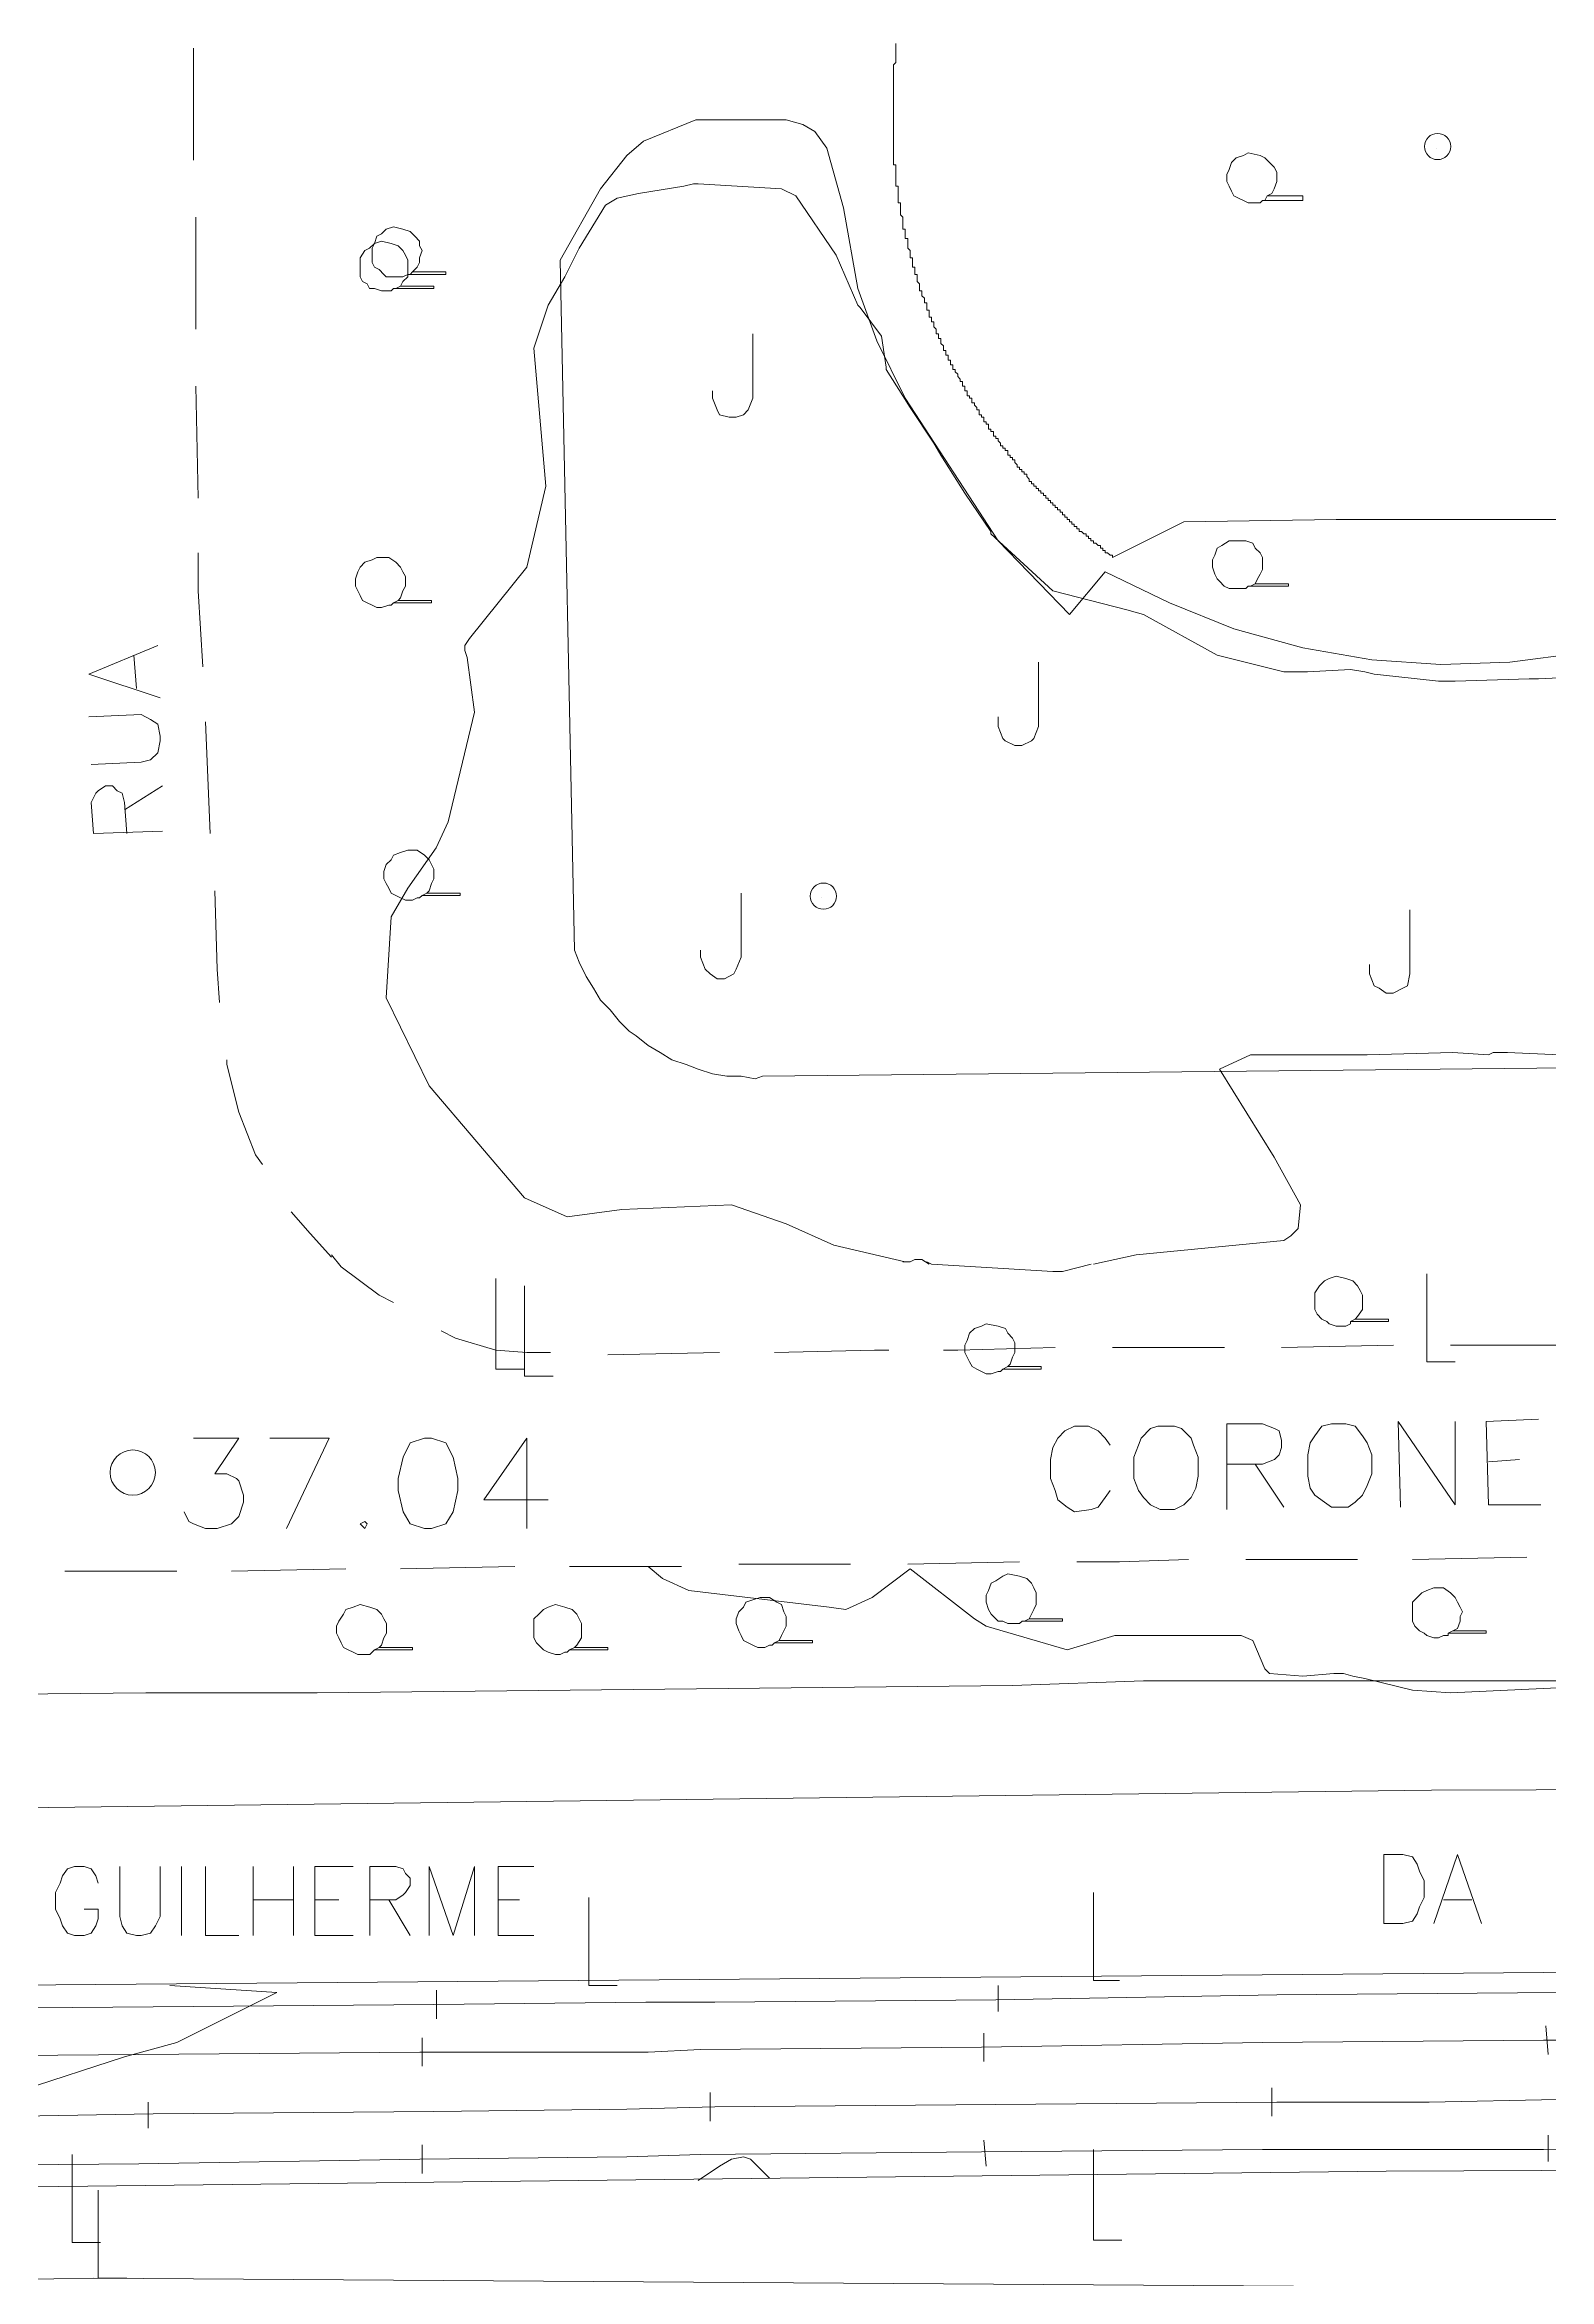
# Model space of a CAD drawing. Extents: x -2391 to 32076, y -11492 to 5852.
# Drawn here: x 4471.9 to 4525.4, y -1393.8 to -1314.3 of the extents above; entities that cross this region are included whole.
import ezdxf

# ---------------------------------------------------------------- set-up
doc = ezdxf.new("R2010")
doc.units = 0
doc.header["$LTSCALE"] = 7
doc.header["$PDSIZE"] = 0.02
doc.layers.get('0').update_dxf_attribs({"linetype": 'CONTINUOUS'})
doc.layers.get('DEFPOINTS').update_dxf_attribs({"linetype": 'CONTINUOUS'})
for name, color, linetype in [('ALVE-CT', 3, 'CONTINUOUS'), ('PDF2_A124 - MURO', 7, 'CONTINUOUS'), ('PDF2_A142 - PLATAFORMA_BALANCA', 7, 'CONTINUOUS'), ('PDF2_C301 - MEIO_FIO_2D', 7, 'CONTINUOUS'), ('PDF2_C307 - TXT_NOME_LOGRADOURO', 7, 'CONTINUOUS'), ('PDF2_D402 - FERROVIA_2D', 7, 'CONTINUOUS'), ('PDF2_D404 - ESTACAO_FERROVIARIA', 7, 'CONTINUOUS'), ('PDF2_F602 - ARVORE_ISOLADA', 7, 'CONTINUOUS'), ('PDF2_I903 - POSTE', 7, 'CONTINUOUS'), ('PDF2_N1402 - CURVA_INTERMEDIARIA', 7, 'CONTINUOUS'), ('PDF2_N1403 - COTA_DE_APARELHO', 7, 'CONTINUOUS'), ('PDF_A133 - CANTEIRO_JARDIM_ESTUFA', 7, 'CONTINUOUS'), ('PDF_A139 - ESPACO_FISICO_ALTERADO', 7, 'CONTINUOUS'), ('PDF_C301 - MEIO_FIO_2D', 7, 'CONTINUOUS'), ('PDF_C307 - TXT_NOME_LOGRADOURO', 7, 'CONTINUOUS'), ('PDF_F602 - ARVORE_ISOLADA', 7, 'CONTINUOUS'), ('PDF_I902 - LUMINARIA', 7, 'CONTINUOUS'), ('PDF_N1402 - CURVA_INTERMEDIARIA', 7, 'CONTINUOUS')]:
    doc.layers.add(name, color=color, linetype=linetype)
doc.styles.add('ARIAL', font='arial.ttf')
doc.dimstyles.new('COTA50_limpa', dxfattribs={"dimscale": 0.5, "dimtxt": 0.4, "dimasz": 0.02, "dimexe": 0.2, "dimexo": 0.1, "dimgap": 0.02, "dimtad": 0, "dimzin": 4, "dimdsep": 46, "dimtxsty": 'ARIAL', "dimblk": 'NONE', "dimcen": 0.1, "dimdle": 0.2, "dimse1": 1, "dimse2": 1, "dimsd1": 1, "dimsd2": 1, "dimclrd": 1, "dimclre": 1, "dimclrt": 2, "dimadec": 0, "dimazin": 0, "dimtfac": 1, "dimtmove": 2, "dimatfit": 3, "dimldrblk": 'NONE', "dimfxl": 0.2, "dimtolj": 1, "dimtzin": 4, "dimarcsym": 0})

# ---------------------------------------------------------------- blocks, each defined once
blk = doc.blocks.new('*D24')
at = {"layer": 'DEFPOINTS', "color": 0, "transparency": 16777216}
for p in [(4484.843, -1184.242), (4480.514, -1357.464), (4482.133, -1357.464)]:
    blk.add_point(p, dxfattribs=at)
at = {"layer": 'ALVE-CT', "color": 2, "transparency": 16777216, "insert": (4480.514, -1270.853), "char_height": 0.2, "attachment_point": 5, "rotation": 90, "style": 'ARIAL'}
blk.add_mtext('\\A1;173.22', dxfattribs=at)
blk = doc.blocks.new('_NONE')
at = {"color": 0, "linetype": 'ByBlock'}
blk.add_circle((0, 0), 0.25, dxfattribs=at)

msp = doc.modelspace()

# ---------------------------------------------------------------- linework, layer by layer
at = {"layer": 'ALVE-CT'}
msp.add_circle((4550.796, -1271.53), 500, dxfattribs=at)
at = {"layer": 'PDF2_A124 - MURO', "lineweight": 9}
msp.add_lwpolyline([(4598.211, -1371.942), (4583.563, -1372.026), (4544.787, -1372.534), (4511.006, -1372.534), (4506.349, -1372.704), (4481.627, -1372.958), (4475.531, -1372.958), (4434.807, -1373.381), (4382.484, -1373.804), (4371.224, -1373.974)], dxfattribs=at)
at = {"layer": 'PDF2_A142 - PLATAFORMA_BALANCA', "lineweight": 9}
for points in [[(4548.258, -1376.344), (4547.327, -1376.344), (4521.25, -1376.429), (4446.491, -1377.36), (4409.746, -1377.529), (4409.831, -1383.71), (4413.387, -1384.049), (4459.445, -1383.456), (4540.977, -1382.779), (4582.04, -1382.186), (4629.367, -1381.847), (4634.532, -1381.763), (4634.701, -1375.498), (4633.177, -1375.413), (4628.69, -1375.498), (4608.116, -1375.751)], [(4593.554, -1392.854), (4585.426, -1393.192), (4523.451, -1394.124), (4473.668, -1393.785), (4418.636, -1394.716), (4409.831, -1394.801), (4409.831, -1391.245), (4519.641, -1389.975), (4561.043, -1389.806), (4591.607, -1389.467), (4628.944, -1388.959), (4629.537, -1388.959), (4634.701, -1389.044), (4634.616, -1395.055), (4629.621, -1395.14), (4622.679, -1395.309), (4622.509, -1393.362)]]:
    msp.add_lwpolyline(points, dxfattribs=at)
at = {"layer": 'PDF2_C301 - MEIO_FIO_2D', "lineweight": 9}
for points in [[(4482.135, -1357.379), (4482.474, -1357.803), (4483.828, -1358.819), (4484.336, -1359.073)], [(4486.029, -1360.088), (4486.537, -1360.342), (4487.977, -1360.766), (4489.077, -1360.85), (4489.924, -1360.85)], [(4491.956, -1360.935), (4495.935, -1360.85)], [(4497.883, -1360.85), (4501.438, -1360.766), (4501.946, -1360.766)], [(4503.894, -1360.766), (4504.402, -1360.766), (4507.873, -1360.681)], [(4509.905, -1360.681), (4510.074, -1360.681), (4513.884, -1360.681)], [(4515.916, -1360.681), (4519.895, -1360.596)], [(4521.927, -1360.596), (4525.907, -1360.596)], [(4520.573, -1368.216), (4524.637, -1368.132)], [(4472.652, -1368.64), (4476.632, -1368.64)], [(4478.579, -1368.64), (4482.643, -1368.555)], [(4484.59, -1368.555), (4488.654, -1368.47)], [(4490.601, -1368.47), (4494.581, -1368.47)], [(4496.613, -1368.386), (4500.592, -1368.386)], [(4502.624, -1368.386), (4506.603, -1368.301)], [(4508.635, -1368.301), (4510.159, -1368.301), (4512.614, -1368.216)], [(4514.646, -1368.216), (4518.625, -1368.216)]]:
    msp.add_lwpolyline(points, dxfattribs=at)
at = {"layer": 'PDF2_C307 - TXT_NOME_LOGRADOURO', "lineweight": 9}
for points in [[(4513.969, -1366.438), (4513.969, -1363.39), (4515.239, -1363.39), (4515.662, -1363.56), (4515.832, -1363.644), (4515.916, -1363.983), (4515.916, -1364.237), (4515.832, -1364.491), (4515.662, -1364.66), (4515.239, -1364.83), (4513.969, -1364.83)], [(4520.149, -1366.354), (4520.065, -1363.306), (4522.097, -1366.269), (4522.097, -1363.306)], [(4525.145, -1366.269), (4523.282, -1366.269), (4523.197, -1363.306), (4525.06, -1363.221)], [(4509.82, -1364.152), (4509.651, -1363.898), (4509.397, -1363.644), (4509.058, -1363.475), (4508.55, -1363.475), (4508.212, -1363.644), (4507.958, -1363.898), (4507.788, -1364.237), (4507.704, -1364.66), (4507.704, -1365.338), (4507.873, -1365.761), (4507.958, -1366.1), (4508.296, -1366.354), (4508.55, -1366.523), (4509.143, -1366.438), (4509.397, -1366.354), (4509.651, -1366.015), (4509.82, -1365.761)], [(4514.985, -1364.83), (4516.001, -1366.354)], [(4523.282, -1364.745), (4524.383, -1364.66)]]:
    msp.add_lwpolyline(points, dxfattribs=at)
for points in [[(4517.694, -1363.39), (4517.356, -1363.475), (4517.102, -1363.814), (4516.932, -1364.068), (4516.848, -1364.491), (4516.848, -1365.253), (4516.932, -1365.676), (4517.102, -1365.93), (4517.44, -1366.184), (4517.694, -1366.354), (4518.287, -1366.354), (4518.541, -1366.184), (4518.795, -1365.93), (4518.964, -1365.592), (4519.133, -1365.168), (4519.133, -1364.491), (4518.964, -1364.068), (4518.795, -1363.814), (4518.541, -1363.475), (4518.202, -1363.39)], [(4511.514, -1363.475), (4511.26, -1363.56), (4510.921, -1363.898), (4510.836, -1364.152), (4510.667, -1364.576), (4510.667, -1365.338), (4510.836, -1365.761), (4511.006, -1366.015), (4511.26, -1366.269), (4511.598, -1366.438), (4512.106, -1366.438), (4512.445, -1366.269), (4512.699, -1366.015), (4512.868, -1365.676), (4512.953, -1365.253), (4512.953, -1364.576), (4512.784, -1364.152), (4512.699, -1363.898), (4512.36, -1363.56), (4512.106, -1363.475)]]:
    msp.add_lwpolyline(points, close=True, dxfattribs=at)
at = {"layer": 'PDF2_D402 - FERROVIA_2D', "lineweight": 9}
for points in [[(4525.737, -1383.625), (4515.747, -1383.71), (4505.756, -1383.879), (4495.766, -1383.964), (4493.311, -1383.964), (4485.775, -1384.049), (4475.785, -1384.133), (4465.71, -1384.218), (4455.719, -1384.303), (4445.729, -1384.387), (4435.738, -1384.472), (4431.844, -1384.472), (4425.748, -1384.557), (4415.758, -1384.641), (4405.767, -1384.811), (4395.777, -1384.895), (4385.786, -1385.065), (4371.054, -1385.234)], [(4485.86, -1383.541), (4485.86, -1384.557)], [(4505.841, -1383.371), (4505.841, -1384.303)], [(4525.314, -1384.811), (4525.399, -1385.827)], [(4371.054, -1386.927), (4385.278, -1386.758), (4395.269, -1386.589), (4405.259, -1386.504), (4415.25, -1386.419), (4425.24, -1386.25), (4431.844, -1386.165), (4435.23, -1386.165), (4445.221, -1386.081), (4455.211, -1385.996), (4465.202, -1385.911), (4475.277, -1385.827), (4485.267, -1385.742), (4493.395, -1385.742), (4495.258, -1385.657), (4505.248, -1385.573), (4515.239, -1385.403), (4525.229, -1385.319), (4526.161, -1385.319)], [(4485.352, -1385.234), (4485.352, -1386.25)], [(4505.333, -1385.065), (4505.333, -1386.081)], [(4495.597, -1388.197), (4495.597, -1387.181)], [(4515.578, -1388.028), (4515.578, -1387.012)], [(4525.737, -1387.435), (4521.165, -1387.52), (4515.747, -1387.52), (4505.756, -1387.605), (4495.766, -1387.689), (4492.633, -1387.774), (4485.775, -1387.859), (4475.785, -1387.943), (4465.71, -1388.113), (4460.291, -1388.197), (4455.719, -1388.197), (4445.729, -1388.367), (4435.738, -1388.451), (4432.945, -1388.451), (4425.748, -1388.536), (4415.758, -1388.621), (4405.767, -1388.79), (4395.777, -1388.875), (4385.786, -1388.959), (4371.054, -1389.129)], [(4475.616, -1388.451), (4475.616, -1387.52)], [(4525.399, -1388.705), (4525.399, -1389.637)], [(4371.054, -1390.822), (4385.278, -1390.653), (4395.269, -1390.568), (4405.259, -1390.483), (4415.25, -1390.314), (4425.24, -1390.229), (4432.945, -1390.145), (4435.23, -1390.145), (4445.306, -1390.06), (4455.296, -1389.975), (4460.291, -1389.891), (4465.287, -1389.806), (4475.277, -1389.721), (4485.267, -1389.552), (4492.633, -1389.467), (4495.258, -1389.383), (4505.248, -1389.298), (4515.239, -1389.213), (4521.165, -1389.213), (4525.229, -1389.213), (4535.22, -1389.129)], [(4485.352, -1389.044), (4485.352, -1390.06)], [(4505.333, -1388.875), (4505.418, -1389.806)]]:
    msp.add_lwpolyline(points, dxfattribs=at)
at = {"layer": 'PDF2_D404 - ESTACAO_FERROVIARIA', "lineweight": 9}
for points in [[(4473.838, -1379.731), (4473.753, -1379.477), (4473.584, -1379.223), (4473.33, -1379.138), (4472.991, -1379.138), (4472.737, -1379.223), (4472.568, -1379.477), (4472.483, -1379.731), (4472.314, -1380.069), (4472.314, -1380.662), (4472.483, -1381.001), (4472.568, -1381.255), (4472.737, -1381.509), (4472.991, -1381.593), (4473.33, -1381.593), (4473.584, -1381.509), (4473.753, -1381.255), (4473.838, -1381.001), (4473.838, -1380.662), (4473.33, -1380.662)], [(4474.6, -1379.138), (4474.6, -1380.916), (4474.684, -1381.255), (4474.854, -1381.509), (4475.192, -1381.593), (4475.362, -1381.593), (4475.7, -1381.509), (4475.87, -1381.255), (4476.039, -1380.916), (4476.039, -1379.138)], [(4476.801, -1379.138), (4476.801, -1381.593)], [(4477.648, -1379.138), (4477.648, -1381.593), (4478.833, -1381.593)], [(4479.341, -1379.138), (4479.341, -1381.593)], [(4480.78, -1379.138), (4480.78, -1381.593)], [(4482.897, -1381.593), (4481.542, -1381.593), (4481.542, -1379.138), (4482.897, -1379.138)], [(4483.49, -1381.593), (4483.49, -1379.138), (4484.421, -1379.138), (4484.675, -1379.223), (4484.759, -1379.392), (4484.929, -1379.561), (4484.929, -1379.815), (4484.759, -1380.069), (4484.675, -1380.154), (4484.421, -1380.323), (4483.49, -1380.323)], [(4485.606, -1381.593), (4485.606, -1379.138), (4486.453, -1381.593), (4487.215, -1379.138), (4487.215, -1381.593)], [(4489.331, -1381.593), (4488.061, -1381.593), (4488.061, -1379.138), (4489.331, -1379.138)], [(4521.335, -1381.17), (4522.181, -1378.715), (4523.028, -1381.17)], [(4479.341, -1380.323), (4480.78, -1380.323)], [(4481.542, -1380.323), (4482.389, -1380.323)], [(4484.167, -1380.323), (4484.929, -1381.593)], [(4488.061, -1380.323), (4488.823, -1380.323)], [(4521.673, -1380.323), (4522.689, -1380.323)]]:
    msp.add_lwpolyline(points, dxfattribs=at)
msp.add_lwpolyline([(4519.557, -1381.17), (4519.557, -1378.715), (4520.234, -1378.715), (4520.573, -1378.799), (4520.742, -1379.053), (4520.827, -1379.307), (4520.996, -1379.646), (4520.996, -1380.239), (4520.827, -1380.577), (4520.742, -1380.831), (4520.573, -1381.085), (4520.234, -1381.17)], close=True, dxfattribs=at)
at = {"layer": 'PDF2_F602 - ARVORE_ISOLADA', "lineweight": 9}
for points in [[(4518.541, -1359.665), (4518.371, -1359.75), (4518.371, -1359.834), (4518.202, -1359.919), (4518.033, -1359.919), (4517.863, -1359.919), (4517.609, -1359.834), (4517.525, -1359.75), (4517.356, -1359.665), (4517.186, -1359.496), (4517.102, -1359.326), (4517.102, -1359.157), (4517.102, -1358.903), (4517.102, -1358.734), (4517.271, -1358.48), (4517.44, -1358.311), (4517.609, -1358.226), (4517.863, -1358.141), (4518.202, -1358.226), (4518.456, -1358.311), (4518.625, -1358.48), (4518.71, -1358.649), (4518.795, -1358.819), (4518.795, -1358.988), (4518.795, -1359.157), (4518.795, -1359.326), (4518.625, -1359.58), (4518.541, -1359.665), (4518.371, -1359.75), (4519.726, -1359.75), (4519.726, -1359.665)], [(4506.18, -1361.358), (4506.01, -1361.443), (4505.926, -1361.528), (4505.841, -1361.528), (4505.587, -1361.612), (4505.418, -1361.612), (4505.248, -1361.528), (4505.079, -1361.443), (4504.91, -1361.358), (4504.825, -1361.189), (4504.74, -1361.02), (4504.656, -1360.85), (4504.656, -1360.596), (4504.74, -1360.427), (4504.825, -1360.173), (4504.994, -1360.004), (4505.248, -1359.919), (4505.418, -1359.834), (4505.841, -1359.919), (4506.095, -1360.004), (4506.18, -1360.173), (4506.349, -1360.342), (4506.434, -1360.512), (4506.434, -1360.681), (4506.434, -1360.85), (4506.349, -1361.02), (4506.264, -1361.274), (4506.18, -1361.358), (4506.01, -1361.443), (4507.365, -1361.443), (4507.365, -1361.358)], [(4506.942, -1370.333), (4506.772, -1370.418), (4506.688, -1370.418), (4506.603, -1370.502), (4506.349, -1370.502), (4506.18, -1370.502), (4506.01, -1370.418), (4505.841, -1370.418), (4505.672, -1370.248), (4505.587, -1370.164), (4505.502, -1369.994), (4505.418, -1369.74), (4505.418, -1369.486), (4505.502, -1369.317), (4505.587, -1369.063), (4505.756, -1368.978), (4506.01, -1368.809), (4506.18, -1368.724), (4506.603, -1368.809), (4506.857, -1368.894), (4507.026, -1369.063), (4507.111, -1369.232), (4507.196, -1369.402), (4507.196, -1369.571), (4507.196, -1369.825), (4507.111, -1369.994), (4507.026, -1370.164), (4506.942, -1370.333), (4506.772, -1370.418), (4508.127, -1370.418), (4508.127, -1370.333)], [(4498.052, -1371.095), (4497.883, -1371.18), (4497.798, -1371.264), (4497.713, -1371.264), (4497.544, -1371.349), (4497.29, -1371.349), (4497.121, -1371.264), (4496.951, -1371.18), (4496.782, -1371.095), (4496.697, -1370.926), (4496.613, -1370.756), (4496.528, -1370.502), (4496.528, -1370.333), (4496.613, -1370.079), (4496.782, -1369.91), (4496.867, -1369.74), (4497.121, -1369.656), (4497.375, -1369.571), (4497.713, -1369.571), (4497.967, -1369.74), (4498.137, -1369.825), (4498.221, -1370.079), (4498.306, -1370.248), (4498.306, -1370.418), (4498.306, -1370.587), (4498.221, -1370.756), (4498.137, -1370.926), (4498.052, -1371.095), (4497.883, -1371.18), (4499.237, -1371.18), (4499.237, -1371.095)], [(4522.012, -1370.756), (4521.843, -1370.841), (4521.843, -1370.926), (4521.673, -1370.926), (4521.504, -1371.01), (4521.335, -1371.01), (4521.081, -1370.926), (4520.996, -1370.841), (4520.827, -1370.756), (4520.657, -1370.587), (4520.573, -1370.418), (4520.573, -1370.248), (4520.573, -1369.994), (4520.573, -1369.74), (4520.742, -1369.571), (4520.911, -1369.402), (4521.081, -1369.317), (4521.335, -1369.232), (4521.673, -1369.232), (4521.927, -1369.402), (4522.097, -1369.571), (4522.181, -1369.74), (4522.266, -1369.91), (4522.351, -1370.079), (4522.266, -1370.248), (4522.266, -1370.418), (4522.181, -1370.672), (4522.012, -1370.756), (4521.843, -1370.841), (4523.197, -1370.841), (4523.197, -1370.756)], [(4483.828, -1371.349), (4483.659, -1371.434), (4483.574, -1371.518), (4483.49, -1371.603), (4483.32, -1371.603), (4483.066, -1371.603), (4482.897, -1371.518), (4482.728, -1371.434), (4482.558, -1371.349), (4482.474, -1371.18), (4482.389, -1371.01), (4482.304, -1370.841), (4482.304, -1370.587), (4482.389, -1370.418), (4482.558, -1370.164), (4482.643, -1369.994), (4482.897, -1369.91), (4483.151, -1369.825), (4483.49, -1369.91), (4483.744, -1369.994), (4483.913, -1370.164), (4483.998, -1370.333), (4484.082, -1370.502), (4484.082, -1370.672), (4484.082, -1370.841), (4483.998, -1371.01), (4483.913, -1371.264), (4483.828, -1371.349), (4483.659, -1371.434), (4485.013, -1371.434), (4485.013, -1371.349)], [(4490.771, -1371.349), (4490.601, -1371.434), (4490.517, -1371.518), (4490.432, -1371.518), (4490.263, -1371.603), (4490.093, -1371.603), (4489.839, -1371.518), (4489.67, -1371.434), (4489.585, -1371.349), (4489.416, -1371.18), (4489.331, -1371.01), (4489.331, -1370.841), (4489.331, -1370.587), (4489.331, -1370.333), (4489.501, -1370.164), (4489.67, -1369.994), (4489.839, -1369.91), (4490.093, -1369.825), (4490.432, -1369.91), (4490.686, -1369.994), (4490.855, -1370.164), (4490.94, -1370.333), (4491.025, -1370.502), (4491.025, -1370.672), (4491.025, -1370.841), (4491.025, -1371.01), (4490.855, -1371.264), (4490.771, -1371.349), (4490.601, -1371.434), (4491.956, -1371.434), (4491.956, -1371.349)]]:
    msp.add_lwpolyline(points, close=True, dxfattribs=at)
at = {"layer": 'PDF2_I903 - POSTE', "lineweight": 9}
for points in [[(4488.993, -1361.443), (4487.977, -1361.443), (4487.977, -1358.226)], [(4490.009, -1361.697), (4488.993, -1361.697), (4488.993, -1358.48)], [(4522.097, -1361.189), (4521.081, -1361.189), (4521.081, -1358.057)], [(4510.159, -1383.202), (4509.228, -1383.202), (4509.228, -1380.069)], [(4492.295, -1383.371), (4491.279, -1383.371), (4491.279, -1380.239)], [(4473.922, -1392.515), (4472.906, -1392.515), (4472.906, -1389.383)], [(4510.244, -1392.43), (4509.228, -1392.43), (4509.228, -1389.213)], [(4474.854, -1393.785), (4473.838, -1393.785), (4473.838, -1390.653)]]:
    msp.add_lwpolyline(points, dxfattribs=at)
at = {"layer": 'PDF2_N1402 - CURVA_INTERMEDIARIA', "lineweight": 9}
for points in [[(4502.454, -1357.633), (4502.624, -1357.633), (4502.708, -1357.633)], [(4503.301, -1357.633), (4503.47, -1357.718), (4507.788, -1357.972), (4508.127, -1357.972), (4509.143, -1357.718)], [(4493.395, -1368.47), (4493.903, -1368.894), (4494.835, -1369.317), (4499.83, -1369.91), (4500.423, -1369.994), (4501.354, -1369.571), (4502.708, -1368.555), (4504.994, -1370.333), (4505.418, -1370.587), (4508.296, -1371.434), (4509.99, -1370.926), (4510.159, -1370.926), (4513.884, -1370.926), (4514.477, -1370.926), (4514.9, -1371.095), (4515.324, -1372.111), (4515.493, -1372.28), (4516.678, -1372.365), (4517.779, -1372.28), (4518.117, -1372.28), (4518.456, -1372.365), (4518.879, -1372.45), (4520.573, -1372.873), (4521.927, -1372.958), (4525.737, -1372.788)], [(4466.811, -1390.653), (4466.218, -1390.483), (4467.827, -1388.875), (4470.028, -1387.605), (4471.128, -1387.097), (4474.769, -1385.911), (4476.632, -1385.403), (4480.188, -1383.625), (4476.378, -1383.371)], [(4497.713, -1390.229), (4497.036, -1389.552), (4496.782, -1389.467), (4496.359, -1389.552), (4495.935, -1389.806), (4495.173, -1390.314)]]:
    msp.add_lwpolyline(points, dxfattribs=at)
at = {"layer": 'PDF2_N1403 - COTA_DE_APARELHO', "lineweight": 9}
for points in [[(4477.224, -1363.898), (4478.833, -1363.898), (4477.986, -1365.168), (4478.41, -1365.168), (4478.748, -1365.338), (4478.833, -1365.422), (4479.002, -1365.93), (4479.002, -1366.184), (4478.833, -1366.692), (4478.579, -1366.946), (4478.071, -1367.116), (4477.648, -1367.116), (4477.224, -1366.946), (4477.055, -1366.862), (4476.886, -1366.523)], [(4480.526, -1367.116), (4482.05, -1363.898), (4479.934, -1363.898)], [(4489.077, -1367.116), (4489.077, -1363.898), (4487.553, -1366.1), (4489.839, -1366.1)]]:
    msp.add_lwpolyline(points, dxfattribs=at)
for points in [[(4485.437, -1363.898), (4484.929, -1364.068), (4484.675, -1364.576), (4484.506, -1365.338), (4484.506, -1365.761), (4484.675, -1366.523), (4484.929, -1366.946), (4485.437, -1367.116), (4485.691, -1367.116), (4486.199, -1366.946), (4486.453, -1366.523), (4486.622, -1365.761), (4486.622, -1365.338), (4486.453, -1364.576), (4486.199, -1364.068), (4485.691, -1363.898)], [(4483.32, -1366.862), (4483.151, -1366.946), (4483.32, -1367.116), (4483.405, -1366.946)]]:
    msp.add_lwpolyline(points, close=True, dxfattribs=at)
msp.add_circle((4475.065, -1365.126), 0.804, dxfattribs=at)
at = {"layer": 'PDF_A133 - CANTEIRO_JARDIM_ESTUFA', "lineweight": 9}
for points in [[(4594.99, -1350.013), (4497.457, -1351.029), (4497.203, -1351.114), (4496.695, -1351.029), (4496.187, -1351.029), (4495.68, -1350.945), (4495.172, -1350.775), (4494.748, -1350.606), (4494.24, -1350.437), (4493.817, -1350.183), (4493.394, -1349.929), (4492.97, -1349.59), (4492.716, -1349.421), (4492.378, -1349.082), (4492.039, -1348.659), (4491.7, -1348.32), (4491.446, -1347.897), (4491.192, -1347.474), (4490.938, -1346.966), (4490.769, -1346.542), (4490.261, -1321.99), (4491.7, -1319.45), (4492.632, -1318.265), (4493.224, -1317.757), (4495.087, -1316.995), (4497.203, -1316.995), (4498.304, -1316.995), (4498.897, -1317.164), (4499.32, -1317.418), (4499.743, -1318.011), (4500.336, -1320.127), (4500.844, -1323.006), (4501.521, -1324.868), (4502.537, -1326.9), (4505.839, -1331.98), (4508.379, -1334.605), (4509.649, -1333.081), (4511.935, -1334.181), (4514.221, -1335.113), (4516.676, -1335.79), (4519.131, -1336.213), (4521.587, -1336.383), (4524.042, -1336.298), (4526.582, -1335.959)], [(4497.119, -1324.614), (4497.119, -1326.9), (4496.949, -1327.324), (4496.78, -1327.493), (4496.526, -1327.578), (4496.272, -1327.578), (4495.934, -1327.493), (4495.849, -1327.324), (4495.68, -1326.9), (4495.68, -1326.646)], [(4507.278, -1336.298), (4507.278, -1338.584), (4507.109, -1339.007), (4507.024, -1339.092), (4506.686, -1339.261), (4506.432, -1339.261), (4506.093, -1339.092), (4506.008, -1339.007), (4505.839, -1338.584), (4505.839, -1338.245)], [(4496.695, -1344.51), (4496.695, -1346.796), (4496.526, -1347.22), (4496.441, -1347.389), (4496.103, -1347.558), (4495.849, -1347.558), (4495.595, -1347.389), (4495.426, -1347.22), (4495.256, -1346.796), (4495.256, -1346.542)], [(4520.486, -1345.103), (4520.486, -1347.389), (4520.401, -1347.812), (4520.232, -1347.897), (4519.893, -1348.066), (4519.639, -1348.066), (4519.385, -1347.897), (4519.216, -1347.812), (4519.047, -1347.389), (4519.047, -1347.05)]]:
    msp.add_lwpolyline(points, dxfattribs=at)
at = {"layer": 'PDF_A139 - ESPACO_FISICO_ALTERADO', "lineweight": 9}
msp.add_lwpolyline([(4527.259, -1331.218), (4521.079, -1331.218), (4517.861, -1331.218), (4512.443, -1331.303), (4509.903, -1332.573), (4509.903, -1332.488), (4509.818, -1332.488), (4509.734, -1332.403), (4509.649, -1332.403), (4509.649, -1332.319), (4509.564, -1332.319), (4509.564, -1332.234), (4509.48, -1332.234), (4509.48, -1332.149), (4509.395, -1332.149), (4509.31, -1332.065), (4509.226, -1332.065), (4509.226, -1331.98), (4509.141, -1331.98), (4509.141, -1331.895), (4509.056, -1331.895), (4509.056, -1331.811), (4508.972, -1331.811), (4508.972, -1331.726), (4508.887, -1331.726), (4508.802, -1331.641), (4508.718, -1331.641), (4508.718, -1331.557), (4508.633, -1331.557), (4508.633, -1331.472), (4508.548, -1331.472), (4508.548, -1331.387), (4508.464, -1331.387), (4508.464, -1331.303), (4508.379, -1331.303), (4508.379, -1331.218), (4508.294, -1331.218), (4508.294, -1331.133), (4508.21, -1331.133), (4508.21, -1331.049), (4508.125, -1331.049), (4508.125, -1330.964), (4508.04, -1330.964), (4508.04, -1330.879), (4507.956, -1330.879), (4507.956, -1330.795), (4507.871, -1330.795), (4507.871, -1330.71), (4507.786, -1330.71), (4507.786, -1330.625), (4507.702, -1330.625), (4507.702, -1330.541), (4507.617, -1330.541), (4507.617, -1330.456), (4507.532, -1330.456), (4507.532, -1330.371), (4507.448, -1330.371), (4507.448, -1330.287), (4507.363, -1330.287), (4507.363, -1330.202), (4507.278, -1330.202), (4507.278, -1330.117), (4507.194, -1330.117), (4507.194, -1330.033), (4507.109, -1330.033), (4507.109, -1329.948), (4507.024, -1329.948), (4507.024, -1329.863), (4506.94, -1329.863), (4506.94, -1329.779), (4506.855, -1329.694), (4506.855, -1329.609), (4506.77, -1329.609), (4506.77, -1329.525), (4506.686, -1329.525), (4506.686, -1329.44), (4506.601, -1329.44), (4506.601, -1329.355), (4506.516, -1329.355), (4506.516, -1329.271), (4506.432, -1329.186), (4506.432, -1329.101), (4506.347, -1329.101), (4506.347, -1329.017), (4506.262, -1329.017), (4506.262, -1328.932), (4506.178, -1328.932), (4506.178, -1328.848), (4506.178, -1328.763), (4506.093, -1328.763), (4506.093, -1328.678), (4506.008, -1328.678), (4506.008, -1328.594), (4505.924, -1328.594), (4505.924, -1328.509), (4505.839, -1328.424), (4505.839, -1328.34), (4505.754, -1328.34), (4505.754, -1328.255), (4505.67, -1328.255), (4505.67, -1328.17), (4505.67, -1328.086), (4505.585, -1328.086), (4505.585, -1328.001), (4505.501, -1328.001), (4505.501, -1327.916), (4505.501, -1327.832), (4505.416, -1327.832), (4505.416, -1327.747), (4505.331, -1327.747), (4505.331, -1327.662), (4505.331, -1327.578), (4505.247, -1327.578), (4505.247, -1327.493), (4505.162, -1327.493), (4505.162, -1327.408), (4505.162, -1327.324), (4505.077, -1327.324), (4505.077, -1327.239), (4504.993, -1327.154), (4504.993, -1327.07), (4504.908, -1327.07), (4504.908, -1326.985), (4504.908, -1326.9), (4504.823, -1326.9), (4504.823, -1326.816), (4504.739, -1326.816), (4504.739, -1326.731), (4504.739, -1326.646), (4504.654, -1326.646), (4504.654, -1326.562), (4504.654, -1326.477), (4504.569, -1326.477), (4504.569, -1326.392), (4504.569, -1326.308), (4504.485, -1326.308), (4504.485, -1326.223), (4504.4, -1326.138), (4504.4, -1326.054), (4504.315, -1325.969), (4504.315, -1325.884), (4504.231, -1325.884), (4504.231, -1325.8), (4504.231, -1325.715), (4504.146, -1325.715), (4504.146, -1325.63), (4504.146, -1325.546), (4504.061, -1325.546), (4504.061, -1325.461), (4504.061, -1325.376), (4503.977, -1325.376), (4503.977, -1325.292), (4503.977, -1325.207), (4503.892, -1325.207), (4503.892, -1325.122), (4503.892, -1325.038), (4503.807, -1324.953), (4503.807, -1324.868), (4503.807, -1324.784), (4503.723, -1324.784), (4503.723, -1324.699), (4503.723, -1324.614), (4503.638, -1324.614), (4503.638, -1324.53), (4503.638, -1324.445), (4503.553, -1324.36), (4503.553, -1324.276), (4503.553, -1324.191), (4503.469, -1324.191), (4503.469, -1324.106), (4503.469, -1324.022), (4503.384, -1324.022), (4503.384, -1323.937), (4503.384, -1323.852), (4503.384, -1323.768), (4503.299, -1323.768), (4503.299, -1323.683), (4503.299, -1323.598), (4503.299, -1323.514), (4503.215, -1323.514), (4503.215, -1323.429), (4503.215, -1323.344), (4503.13, -1323.26), (4503.13, -1323.175), (4503.13, -1323.09), (4503.045, -1323.09), (4503.045, -1323.006), (4503.045, -1322.921), (4503.045, -1322.836), (4502.961, -1322.752), (4502.961, -1322.667), (4502.961, -1322.582), (4502.961, -1322.498), (4502.876, -1322.498), (4502.876, -1322.413), (4502.876, -1322.328), (4502.876, -1322.244), (4502.791, -1322.244), (4502.791, -1322.159), (4502.791, -1322.074), (4502.791, -1321.99), (4502.791, -1321.905), (4502.707, -1321.905), (4502.707, -1321.82), (4502.707, -1321.736), (4502.707, -1321.651), (4502.622, -1321.566), (4502.622, -1321.482), (4502.622, -1321.397), (4502.622, -1321.312), (4502.622, -1321.228), (4502.537, -1321.228), (4502.537, -1321.143), (4502.537, -1321.058), (4502.537, -1320.974), (4502.537, -1320.889), (4502.453, -1320.889), (4502.453, -1320.804), (4502.453, -1320.72), (4502.453, -1320.635), (4502.453, -1320.55), (4502.453, -1320.466), (4502.368, -1320.381), (4502.368, -1320.296), (4502.368, -1320.212), (4502.368, -1320.127), (4502.368, -1320.042), (4502.368, -1319.958), (4502.283, -1319.958), (4502.283, -1319.873), (4502.283, -1319.788), (4502.283, -1319.704), (4502.283, -1319.619), (4502.283, -1319.534), (4502.283, -1319.45), (4502.283, -1319.365), (4502.199, -1319.365), (4502.199, -1319.28), (4502.199, -1319.196), (4502.199, -1319.111), (4502.199, -1319.027), (4502.199, -1318.942), (4502.199, -1318.857), (4502.199, -1318.773), (4502.199, -1318.688), (4502.199, -1318.603), (4502.114, -1318.603), (4502.114, -1318.519), (4502.114, -1318.434), (4502.114, -1318.349), (4502.114, -1318.265), (4502.114, -1318.18), (4502.114, -1318.095), (4502.114, -1318.011), (4502.114, -1317.926), (4502.114, -1317.841), (4502.114, -1317.757), (4502.114, -1317.672), (4502.114, -1317.587), (4502.114, -1317.503), (4502.114, -1317.418), (4502.114, -1317.333), (4502.114, -1317.249), (4502.114, -1317.164), (4502.114, -1317.079), (4502.114, -1316.995), (4502.114, -1316.91), (4502.114, -1316.825), (4502.114, -1316.741), (4502.114, -1316.656), (4502.114, -1316.571), (4502.114, -1316.487), (4502.114, -1316.402), (4502.114, -1316.317), (4502.114, -1316.233), (4502.114, -1316.148), (4502.114, -1316.063), (4502.114, -1315.979), (4502.114, -1315.894), (4502.114, -1315.809), (4502.114, -1315.725), (4502.114, -1315.64), (4502.114, -1315.555), (4502.114, -1315.471), (4502.114, -1315.386), (4502.114, -1315.301), (4502.114, -1315.217), (4502.114, -1315.132), (4502.114, -1315.047), (4502.199, -1314.963), (4502.199, -1314.878), (4502.199, -1314.793), (4502.199, -1314.709), (4502.199, -1314.624), (4502.199, -1314.539), (4502.199, -1314.455), (4502.199, -1314.37), (4502.199, -1314.285)], dxfattribs=at)
at = {"layer": 'PDF_C301 - MEIO_FIO_2D', "lineweight": 9}
for points in [[(4477.223, -1314.455), (4477.223, -1318.434)], [(4477.307, -1320.466), (4477.307, -1324.445)], [(4477.307, -1326.477), (4477.392, -1330.456)], [(4477.392, -1332.403), (4477.392, -1333.758), (4477.561, -1336.467)], [(4477.646, -1338.415), (4477.815, -1342.394)], [(4477.985, -1344.426), (4478.069, -1347.22), (4478.154, -1348.405)], [(4478.408, -1350.437), (4478.408, -1350.606), (4478.831, -1352.299), (4479.424, -1353.823), (4479.678, -1354.162)], [(4480.694, -1355.855), (4481.371, -1356.617), (4482.133, -1357.464)]]:
    msp.add_lwpolyline(points, dxfattribs=at)
at = {"layer": 'PDF_C307 - TXT_NOME_LOGRADOURO', "lineweight": 9}
for points in [[(4476.038, -1337.568), (4473.498, -1336.721), (4475.953, -1335.705)], [(4475.191, -1337.229), (4475.106, -1336.044)], [(4473.582, -1339.938), (4475.36, -1339.854), (4475.699, -1339.769), (4475.953, -1339.515), (4476.038, -1339.092), (4476.038, -1338.922), (4475.953, -1338.499), (4475.699, -1338.33), (4475.36, -1338.161), (4473.498, -1338.245)], [(4476.122, -1342.309), (4473.667, -1342.394), (4473.582, -1341.293), (4473.752, -1340.954), (4473.836, -1340.87), (4474.09, -1340.7), (4474.344, -1340.7), (4474.514, -1340.87), (4474.683, -1340.954), (4474.768, -1341.293), (4474.852, -1342.394)], [(4474.768, -1341.547), (4476.122, -1340.7)]]:
    msp.add_lwpolyline(points, dxfattribs=at)
at = {"layer": 'PDF_F602 - ARVORE_ISOLADA', "lineweight": 9}
for points in [[(4515.406, -1319.704), (4515.322, -1319.873), (4515.237, -1319.873), (4515.152, -1319.958), (4514.898, -1319.958), (4514.729, -1319.958), (4514.56, -1319.873), (4514.39, -1319.788), (4514.221, -1319.704), (4514.136, -1319.534), (4514.052, -1319.365), (4513.967, -1319.196), (4513.967, -1318.942), (4514.052, -1318.773), (4514.136, -1318.519), (4514.306, -1318.349), (4514.56, -1318.265), (4514.729, -1318.18), (4515.152, -1318.265), (4515.322, -1318.349), (4515.491, -1318.519), (4515.66, -1318.688), (4515.745, -1318.857), (4515.745, -1319.027), (4515.745, -1319.196), (4515.66, -1319.45), (4515.575, -1319.619), (4515.406, -1319.704), (4515.322, -1319.873), (4516.676, -1319.873), (4516.676, -1319.704)], [(4485.012, -1322.413), (4484.927, -1322.498), (4484.843, -1322.498), (4484.673, -1322.582), (4484.504, -1322.582), (4484.335, -1322.582), (4484.081, -1322.582), (4483.996, -1322.498), (4483.827, -1322.328), (4483.657, -1322.244), (4483.573, -1322.074), (4483.573, -1321.82), (4483.573, -1321.566), (4483.657, -1321.397), (4483.742, -1321.143), (4483.911, -1321.058), (4484.081, -1320.889), (4484.335, -1320.804), (4484.673, -1320.889), (4484.927, -1320.974), (4485.097, -1321.143), (4485.266, -1321.312), (4485.266, -1321.482), (4485.351, -1321.651), (4485.266, -1321.905), (4485.266, -1322.074), (4485.181, -1322.244), (4485.012, -1322.413), (4484.927, -1322.498), (4486.197, -1322.498), (4486.197, -1322.413)], [(4484.589, -1322.921), (4484.419, -1323.006), (4484.335, -1323.006), (4484.25, -1323.09), (4484.081, -1323.09), (4483.911, -1323.09), (4483.657, -1323.006), (4483.488, -1323.006), (4483.403, -1322.836), (4483.234, -1322.752), (4483.149, -1322.582), (4483.149, -1322.328), (4483.149, -1322.074), (4483.149, -1321.905), (4483.319, -1321.651), (4483.488, -1321.566), (4483.657, -1321.397), (4483.911, -1321.312), (4484.25, -1321.397), (4484.504, -1321.482), (4484.673, -1321.651), (4484.758, -1321.82), (4484.843, -1321.99), (4484.843, -1322.159), (4484.843, -1322.413), (4484.843, -1322.582), (4484.673, -1322.752), (4484.589, -1322.921), (4484.419, -1323.006), (4485.774, -1323.006), (4485.774, -1322.921)], [(4514.983, -1333.504), (4514.814, -1333.589), (4514.729, -1333.589), (4514.644, -1333.673), (4514.39, -1333.673), (4514.221, -1333.673), (4514.052, -1333.673), (4513.882, -1333.589), (4513.713, -1333.419), (4513.628, -1333.335), (4513.544, -1333.165), (4513.459, -1332.911), (4513.459, -1332.657), (4513.544, -1332.488), (4513.628, -1332.234), (4513.798, -1332.149), (4514.052, -1331.98), (4514.221, -1331.98), (4514.644, -1331.98), (4514.898, -1332.065), (4514.983, -1332.234), (4515.152, -1332.403), (4515.237, -1332.573), (4515.237, -1332.827), (4515.237, -1332.996), (4515.152, -1333.165), (4515.068, -1333.335), (4514.983, -1333.504), (4514.814, -1333.589), (4516.168, -1333.589), (4516.168, -1333.504)], [(4484.504, -1334.097), (4484.335, -1334.181), (4484.25, -1334.266), (4484.165, -1334.266), (4483.911, -1334.351), (4483.742, -1334.351), (4483.573, -1334.266), (4483.403, -1334.181), (4483.234, -1334.097), (4483.149, -1333.927), (4483.065, -1333.758), (4482.98, -1333.589), (4482.98, -1333.335), (4483.065, -1333.081), (4483.149, -1332.911), (4483.319, -1332.742), (4483.573, -1332.657), (4483.742, -1332.573), (4484.165, -1332.573), (4484.419, -1332.742), (4484.589, -1332.911), (4484.673, -1333.081), (4484.758, -1333.25), (4484.758, -1333.419), (4484.758, -1333.589), (4484.673, -1333.758), (4484.589, -1334.012), (4484.504, -1334.097), (4484.335, -1334.181), (4485.689, -1334.181), (4485.689, -1334.097)], [(4485.52, -1344.51), (4485.351, -1344.595), (4485.266, -1344.68), (4485.181, -1344.68), (4485.012, -1344.764), (4484.758, -1344.764), (4484.589, -1344.68), (4484.419, -1344.595), (4484.25, -1344.51), (4484.165, -1344.341), (4484.081, -1344.172), (4483.996, -1344.002), (4483.996, -1343.748), (4484.081, -1343.494), (4484.25, -1343.325), (4484.335, -1343.156), (4484.589, -1343.071), (4484.843, -1342.986), (4485.181, -1342.986), (4485.435, -1343.156), (4485.605, -1343.325), (4485.689, -1343.494), (4485.774, -1343.664), (4485.774, -1343.833), (4485.774, -1344.002), (4485.689, -1344.172), (4485.605, -1344.426), (4485.52, -1344.51), (4485.351, -1344.595), (4486.705, -1344.595), (4486.705, -1344.51)]]:
    msp.add_lwpolyline(points, close=True, dxfattribs=at)
at = {"layer": 'PDF_I902 - LUMINARIA', "lineweight": 9}
for points in [[(4521.417, -1318.011), (4521.417, -1318.011)], [(4499.574, -1344.68), (4499.574, -1344.68)]]:
    msp.add_lwpolyline(points, dxfattribs=at)
for centre in [(4521.469, -1317.95), (4499.625, -1344.62)]:
    msp.add_circle(centre, 0.466, dxfattribs=at)
at = {"layer": 'PDF_N1402 - CURVA_INTERMEDIARIA', "lineweight": 9}
for points in [[(4526.751, -1336.806), (4525.058, -1336.891), (4524.719, -1336.891), (4522.095, -1336.975), (4521.502, -1336.975), (4519.978, -1336.806), (4519.216, -1336.721), (4518.877, -1336.637), (4518.369, -1336.552), (4516.845, -1336.637), (4515.999, -1336.637), (4513.628, -1336.044), (4511.004, -1334.605), (4510.411, -1334.435), (4507.786, -1333.758), (4505.585, -1331.726), (4505.585, -1331.641), (4504.654, -1330.287), (4503.807, -1328.932), (4503.553, -1328.509), (4502.707, -1327.239), (4502.453, -1326.816), (4501.86, -1325.884), (4501.86, -1325.8), (4501.691, -1324.699), (4500.929, -1323.683), (4500.844, -1323.598), (4500.082, -1321.82), (4498.643, -1319.704), (4498.135, -1319.45), (4495.172, -1319.28), (4495.002, -1319.28), (4494.664, -1319.365), (4493.055, -1319.619), (4492.293, -1319.788), (4491.87, -1320.042), (4490.938, -1321.566), (4490.43, -1322.582), (4489.838, -1323.598), (4489.33, -1325.122), (4489.753, -1330.033), (4489.076, -1332.911), (4487.044, -1335.451), (4486.874, -1335.705), (4486.874, -1335.875), (4486.959, -1336.129), (4487.213, -1338.076), (4486.282, -1341.97), (4485.859, -1342.902), (4484.843, -1344.341), (4484.25, -1345.357), (4484.081, -1348.236), (4485.605, -1351.368), (4488.991, -1355.347), (4490.515, -1356.025), (4492.462, -1355.771), (4496.357, -1355.601), (4498.304, -1356.279), (4499.997, -1357.041), (4502.537, -1357.633)], [(4509.226, -1357.718), (4510.75, -1357.379), (4515.999, -1356.871), (4516.253, -1356.702), (4516.507, -1356.448), (4516.591, -1355.601), (4515.66, -1353.908), (4513.713, -1350.775), (4514.814, -1350.267), (4514.898, -1350.267), (4518.369, -1350.267), (4518.793, -1350.267), (4518.962, -1350.267), (4522.01, -1350.183), (4523.28, -1350.267), (4523.449, -1350.183), (4523.957, -1350.183), (4525.82, -1350.267)], [(4502.707, -1357.633), (4502.876, -1357.549), (4503.045, -1357.549), (4503.13, -1357.549), (4503.384, -1357.718)]]:
    msp.add_lwpolyline(points, dxfattribs=at)

# ---------------------------------------------------------------- dimensions: what is measured, and where the dimension line sits
at = {"layer": 'ALVE-CT'}
dim = msp.add_linear_dim(base=(4480.514, -1357.464), p1=(4484.843, -1184.242), p2=(4482.133, -1357.464), angle=90, dimstyle='COTA50_limpa', dxfattribs=at)
dim.commit()
dim.dimension.update_dxf_attribs({"geometry": '*D24', "text_midpoint": (4480.514, -1270.853)})

doc.saveas('drawing.dxf')
